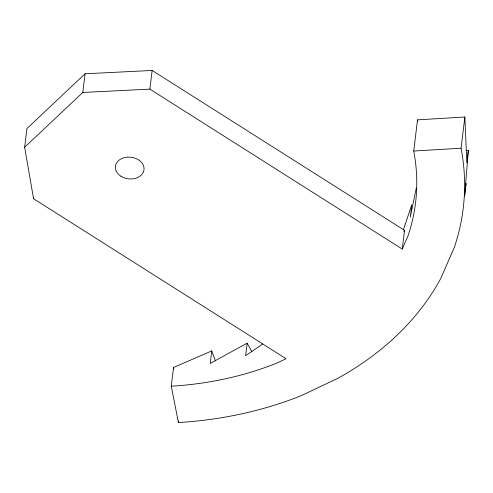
<?xml version="1.0" encoding="UTF-8"?>
<svg xmlns="http://www.w3.org/2000/svg" width="493" height="493" viewBox="0 0 493 493"><rect width="100%" height="100%" fill="white"/><g stroke="black" fill="none" stroke-linecap="round" stroke-linejoin="round"><path stroke-width="0.74" d="M466.07 150.303L468.35 150.396L464.609 196.017L466.119 183.538L465.645 185.781M24.65 147.265L26.912 128.587L85.061 73.784L152.134 70.45L404.531 230.348L402.27 249.064L149.872 89.128L82.799 92.462L24.65 147.265L33.567 198.734L286.051 358.719L276.795 363.094A287.949 217.647 6.9 0 1 171.268 386.204L178.429 422.55A335.943 253.926 6.9 0 0 301.469 395.54L337.508 378.482A335.943 253.926 6.9 0 0 440.958 278.077L454.429 247.079A335.943 253.926 6.9 0 0 461.084 148.214L464.856 117.02L417.516 119.848L413.744 151.043A287.949 217.647 6.9 0 1 408.025 235.827L402.27 249.064M33.567 198.734L33.746 197.237M82.799 92.462L85.061 73.784M149.872 89.128L152.134 70.45M171.268 386.204L173.53 367.482L211.762 350.924L215.472 360.901M178.429 422.55L178.608 421.053M211.762 350.924L210.252 363.403L247.141 343.177L251.917 351.762M247.141 343.177L245.631 355.65L262.781 343.991M468.35 150.396L466.84 162.875L464.856 117.02M416.289 188.067L410.293 217.111L411.803 204.632L403.329 229.948M403.921 231.753L404.531 230.348M413.744 151.043L461.084 148.214M173.53 367.482L173.826 368.967M417.516 119.848L417.571 121.37M120.988 176.26A14.396 10.883 6.9 0 0 143.944 170.184A14.396 10.883 6.9 0 0 124.199 157.674A14.396 10.883 6.9 0 0 120.988 176.26"/></g></svg>
